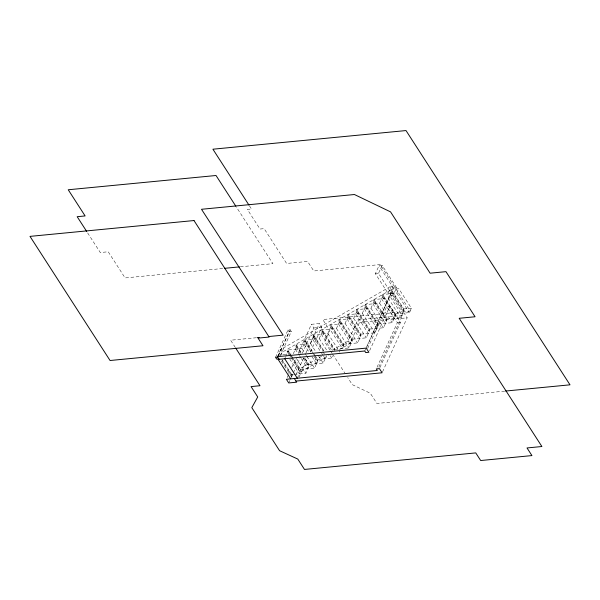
<?xml version="1.0" encoding="UTF-8"?>
<svg xmlns="http://www.w3.org/2000/svg" width="600" height="600" viewBox="0 0 600 600"><rect width="100%" height="100%" fill="white"/><g stroke="black" fill="none" stroke-linecap="round" stroke-linejoin="round"><path stroke-width="0.45" stroke-dasharray="3 2.25" d="M275.543 357.3L288 329.962L290.153 329.76L291.293 331.53L280.282 355.68M277.425 356.685L280.695 349.522L391.56 285.885L393.232 288.472L282.36 352.11L280.913 355.298M278.197 355.763L289.14 331.74L288 329.962M278.415 355.507L290.153 329.76M278.468 356.49L279.12 355.058L293.34 353.685L296.707 346.298L295.71 346.395L300.24 353.415M288.6 353.782L287.093 351.442L287.745 350.01L301.965 348.638L305.325 341.257L304.335 341.347L311.37 352.26M284.715 358.733L285.39 357.263M285.72 356.528L288.082 351.345L287.093 351.442M295.71 346.395L296.362 344.962L310.582 343.59L313.95 336.21L312.96 336.3L322.507 351.112M287.145 377.58L288.3 375.045M288.683 374.197L290.228 370.815M291.765 367.433L296.01 358.132M298.32 353.062L311.423 324.308L319.358 323.543L321.728 327.225L310.17 352.59M304.335 341.347L304.987 339.915L319.207 338.543L322.567 331.163L321.577 331.252L333.645 349.965M281.978 360.293L292.028 375.877L291.038 375.975L291.69 374.543L282.135 359.737M288.75 382.95L289.905 380.415M291.442 377.032L292.987 373.65M293.37 372.803L299.925 358.433M302.235 353.355L313.793 327.99L311.423 324.308M291.353 377.37L292.028 375.877M312.96 336.3L313.612 334.875L327.825 333.495L331.192 326.115L330.202 326.212L342.765 345.697L343.763 345.6L331.192 326.115M296.145 374.475L303.697 357.9M305.993 352.875L319.358 323.543M292.103 357.585L300.653 370.83L299.655 370.928L300.308 369.495L293.775 359.362M297.285 378.218L300.653 370.83M298.995 377.115L307.86 357.66M321.577 331.252L322.23 329.827L336.45 328.455L339.817 321.067L338.82 321.165L351.39 340.65L352.38 340.553L339.817 321.067M304.245 357.99L309.27 365.79L308.28 365.88L308.933 364.447L304.41 357.435M294.225 374.303L305.91 373.17L309.27 365.79M330.202 326.212L330.855 324.78L345.067 323.407L348.435 316.02L347.445 316.118L360.015 335.603L361.005 335.505L348.435 316.02M314.377 355.282L317.895 360.743L316.905 360.832L317.558 359.407L316.05 357.067M300.308 369.495L314.528 368.123L317.895 360.743M338.82 321.165L339.472 319.733L353.692 318.36L357.06 310.972L356.07 311.07L368.632 330.555L369.623 330.457L357.06 310.972M308.933 364.447L323.153 363.075L326.513 355.695M347.445 316.118L348.097 314.685L362.317 313.312L365.678 305.925L364.688 306.022L377.257 325.507L378.248 325.41L365.678 305.925M334.147 350.745L334.8 349.312L322.23 329.827M317.558 359.407L331.77 358.035L332.775 355.83M356.07 311.07L356.722 309.638L370.935 308.265L374.303 300.877L373.312 300.975L385.875 320.46L386.873 320.362L374.303 300.877M382.163 265.38L378.51 273.397L391.252 293.153L388.11 293.46L375.368 273.697L379.02 265.68L382.163 265.38L396.577 287.73L392.925 295.74L407.16 317.82L382.11 372.78M342.765 345.697L343.418 344.265L330.855 324.78M343.763 345.6L342.405 348.577L329.835 329.093M332.138 350.243L348.225 341.01L357.877 319.822L402.345 315.532L389.783 296.048L392.925 295.74M364.688 306.022L365.34 304.59L379.56 303.218L382.928 295.83L381.93 295.928L394.5 315.413L395.49 315.315L382.928 295.83M339.435 349.597L349.89 343.597L359.55 322.41L357.877 319.822M351.39 340.65L352.043 339.218L339.472 319.733M334.8 349.312L349.013 347.94L352.38 340.553M373.312 300.975L373.965 299.543L388.178 298.17L391.545 290.782L390.555 290.88L403.118 310.365L404.115 310.267L391.545 290.782M360.015 335.603L360.668 334.17L348.097 314.685M343.418 344.265L357.638 342.892L361.005 335.505M381.93 295.928L382.582 294.495L396.803 293.123L398.812 288.712L391.207 289.447L390.555 290.88M368.632 330.555L369.285 329.123L356.722 309.638M352.043 339.218L366.263 337.845L369.623 330.457M388.11 293.46L391.763 285.442M364.733 351.007L389.783 296.048M393.232 288.472L393.435 288.03L379.02 265.68M366.202 348.112L391.252 293.153M377.257 325.507L377.91 324.075L365.34 304.59M367.657 348.375L386.812 306.345L389.955 306.038L400.5 322.395L379.433 368.625M360.668 334.17L374.88 332.798L378.248 325.41M369.653 350.587L389.955 306.038M385.875 320.46L386.528 319.028L373.965 299.543M369.285 329.123L383.505 327.75L386.873 320.362M394.5 315.413L395.153 313.98L382.582 294.495M377.91 324.075L392.123 322.702L395.49 315.315M377.055 367.245L397.357 322.695L386.812 306.345M403.118 310.365L403.77 308.933L391.207 289.447M386.528 319.028L400.748 317.655L404.115 310.267M378.84 367.11L402.345 315.532M395.153 313.98L409.373 312.608L411.375 308.197L398.812 288.712M321.683 356.243L298.35 369.63L300.022 372.218L328.98 355.597M222.697 268.507L125.093 277.928L108.218 251.767L100.282 252.532L87.225 232.275M240.36 266.798L272.888 263.663L236.34 206.985M375.368 273.697L378.51 273.397M393.435 288.03L396.577 287.73M403.77 308.933L411.375 308.197M359.55 322.41L407.16 317.82M313.793 327.99L321.728 327.225M289.14 331.74L291.293 331.53M397.357 322.695L400.5 322.395M256.425 337.725L230.625 340.215L235.2 347.31M291.69 374.543L293.377 374.385M504.705 391.132L376.905 403.47L370.312 393.255L352.29 384.645L347.745 377.595M396.803 293.123L409.373 312.608M390.188 293.76L402.757 313.245M388.178 298.17L400.748 317.655M381.57 298.808L394.132 318.293M379.56 303.218L392.123 322.702M372.945 303.855L385.515 323.34M370.935 308.265L383.505 327.75M364.32 308.903L376.89 328.388M362.317 313.312L374.88 332.798M355.702 313.95L368.272 333.435M353.692 318.36L366.263 337.845M347.077 318.998L359.647 338.483M345.067 323.407L357.638 342.892M338.46 324.045L351.022 343.53M348.225 341.01L349.89 343.597M336.45 328.455L349.013 347.94M249.465 205.875L251.498 209.025L247.365 209.423L260.017 229.042L264.15 228.645L286.612 263.468L307.62 261.442L313.77 270.975L380.22 264.562L410.228 311.093L322.77 319.53L329.978 330.705L324.525 341.58L330.075 350.197M327.825 333.495L339.892 352.207M322.567 331.163L334.635 349.868M321.218 334.14L331.77 350.505M330.577 350.978L332.093 353.325M332.603 354.112L344.722 372.9M319.207 338.543L327.248 351.015M330.263 355.695L331.77 358.035M313.612 334.875L324.165 351.24M313.95 336.21L323.498 351.015M323.01 351.892L324.517 354.233M312.593 339.188L321.135 352.433M321.638 353.212L323.145 355.553M323.655 356.332L325.163 358.673M310.582 343.59L315.608 351.39M318.623 356.062L323.153 363.075M304.987 339.915L313.53 353.168M314.032 353.947L315.548 356.288M305.325 341.257L311.865 351.39M312.368 352.163L313.875 354.502M314.392 356.94L316.905 360.832M303.968 344.228L309.502 352.808M312.015 356.7L316.538 363.72M301.965 348.638L304.478 352.538M304.98 353.317L306.487 355.657M306.99 356.43L314.528 368.123M296.362 344.962L301.897 353.543M296.707 346.298L301.23 353.317M303.255 358.087L308.28 365.88M295.35 349.275L298.868 354.735M299.37 355.515L300.877 357.855M301.38 358.627L307.913 368.76M296.355 358.365L305.91 373.17M287.745 350.01L291.263 355.47M291.765 356.25L293.272 358.582M288.082 351.345L289.59 353.685M290.093 354.465L291.6 356.805M289.103 354.562L290.61 356.903M291.112 357.683L299.655 370.928M289.74 359.002L299.295 373.808M280.695 349.522L282.36 352.11M281.483 361.17L291.038 375.975"/><path stroke-width="0.9" d="M224.558 268.327L239.43 266.888M257.347 337.635L259.185 337.462M268.403 336.57L283.14 335.145L201.502 209.28L354.42 194.52L390.555 211.875L430.103 273.195L445.972 271.657L475.058 316.763L459.188 318.293L541.89 446.52L527.01 447.952L531.93 455.588L480.683 460.53L475.755 452.903L304.485 469.44L297.81 459.082L279.585 450.713L251.812 407.647L257.73 396.945L251.055 386.588L259.98 385.732L235.688 348.067M277.688 357.097L275.543 357.3L276.683 359.077L278.835 358.868M295.98 381.097L382.11 372.78L379.433 368.625L376.29 368.925L377.303 370.493L286.373 379.275L288.75 382.95L296.685 382.185L294.308 378.51M505.635 391.043L570 384.825L406.013 130.56L212.917 149.205L248.962 205.087M235.83 206.197L216.03 175.5L68.235 189.765L85.11 215.933L77.175 216.697L86.722 231.495M284.715 358.733L297.285 378.218M279.097 359.272L277.425 356.685L366.202 348.112L368.888 352.275L365.745 352.575L364.733 351.007L278.108 359.37L290.67 378.855M193.995 220.545L30 236.377L110.062 360.51L262.98 345.75L258.06 338.115L269.138 337.05L193.995 220.545"/></g></svg>
